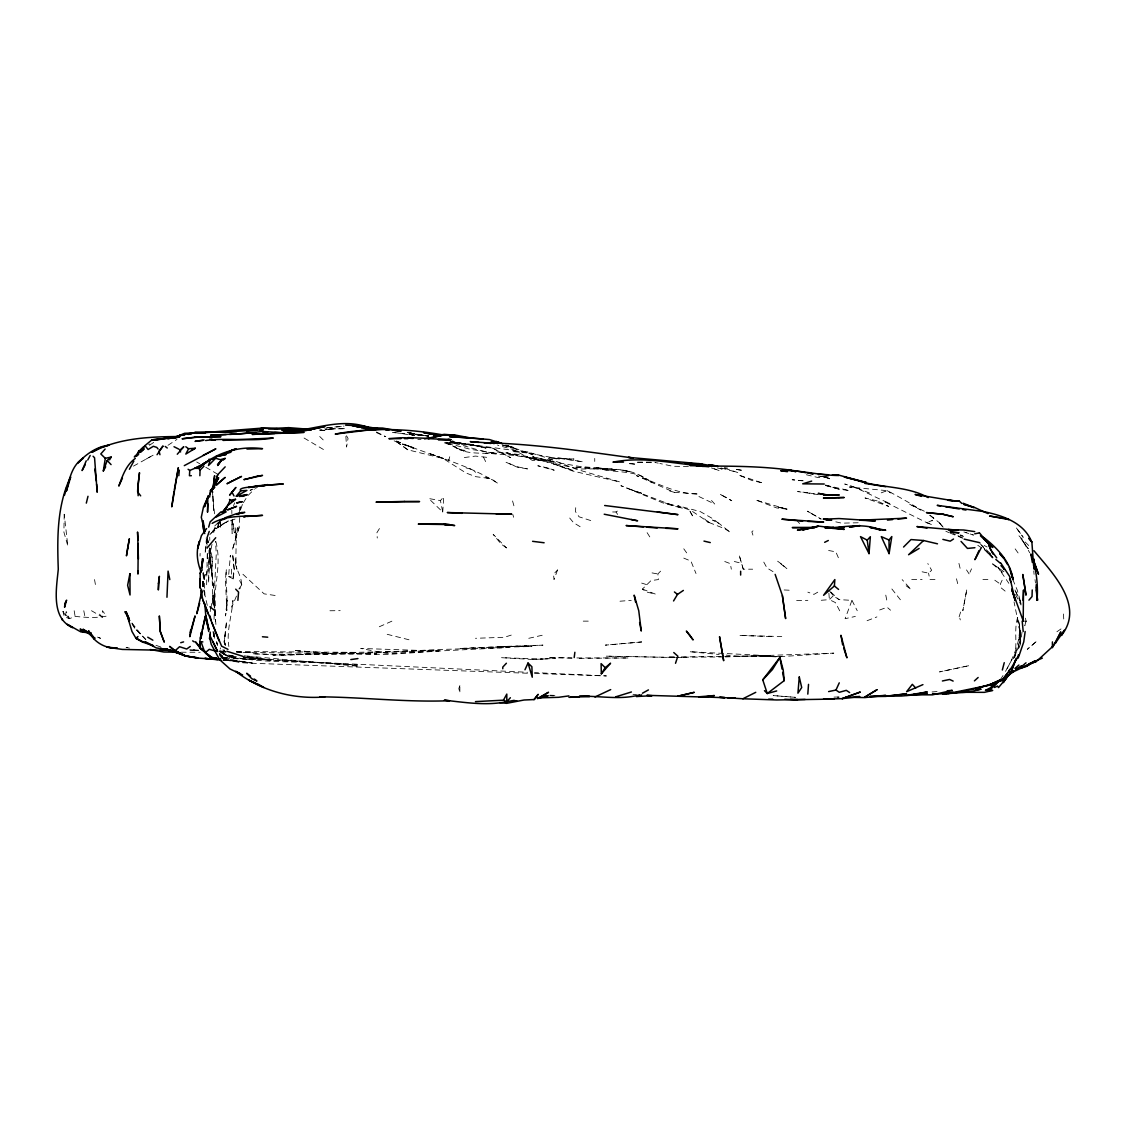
<?xml version="1.0" encoding="UTF-8"?>
<svg xmlns="http://www.w3.org/2000/svg" width="1127" height="1127" viewBox="0 0 1127 1127"><rect width="100%" height="100%" fill="white"/><g stroke="black" fill="none" stroke-linecap="round" stroke-linejoin="round"><path stroke-width="0.75" stroke-dasharray="5 3.75" d="M239.375 512.067L239.389 506.868L239.502 510.334M209.636 548.61C209.608 571.192 217.074 593.281 215.018 615.934L214.172 607.284M207.495 558.809L207.41 550.145M214.06 619.399L214.299 610.735M220.653 519.336L220.399 527.647L220.653 522.463M206.635 584.772L207.326 550.145M200.028 556.09L200.127 553.385M231.613 569.191L231.415 574.446L228.781 576.63L233.219 578.855L232.725 580.109L234.05 569.191L232.613 553.808L234.331 569.191L233.219 578.855L232.613 576.925L228.781 576.63M1018.653 648.842L1019.16 636.783L1020.428 644.32M212.003 544.397L209.664 555.85L209.847 554.794L208.594 582.898L209.016 550.145M442.742 512.067L443.7 496.866L440.446 500.613L442.742 512.067L428.725 498.528L440.446 500.613M239.065 527.647L232.232 550.258L239.065 527.647L239.741 517.265M575.728 507.713L575.446 511.616L579.081 516.814L592.703 521.195M228.739 574.39L230.373 555.372L230.232 556.992M225.231 645.193L224.076 641.897L226.569 621.132L224.569 641.897L225.555 645.193M202.677 586.505L203.339 579.574L202.423 586.505M210.721 606.636L210.185 611.834L213.271 595.155L212.933 605.551L212.045 574.15L209.608 553.512L213.707 589.97M1022.02 632.148L1020.442 643.179M240.29 510.277L240.755 506.784L240.276 509.784M214.454 527.647L213.228 536.142M224.076 641.897L225.358 644.869L224.062 641.897L225.625 631.514M206.607 574.39L209.847 554.794M207.481 538.791L204.973 553.611L206.311 539.763L207.171 548.426M235.656 538.03L237.445 527.647L235.923 538.03L235.233 527.647C237.529 541.467 234.599 555.428 236.853 569.191L235.191 558.809C233.782 569.079 245.658 579.489 239.783 588.956M69.494 618.681L62.985 611.482L64.253 616.751L69.494 618.681L65.436 615.427L66.211 611.482L69.494 618.681L75.115 616.37C85.553 617.511 96.626 618.216 107.107 616.004M219.018 523.196L217.891 527.647L220.061 519.167M1014.23 657.168C1018.174 643.489 1013.004 628.584 1018.498 615.06M959.119 616.849L960.782 611.44M219.131 521.984L217.257 527.647L219.948 519.815M1014.61 657.168L1016.244 652.294L1014.737 656.717M240.798 509.165L242.544 503.966M1012.088 659.281L1005.411 671.537C1014.075 656.393 1021.893 638.953 1018.893 621.132L1020.146 632.148L1014.046 601.917M829.585 591.111L833.36 595.69L838.953 599.634L851.97 600.353L845.095 618.695L855.351 616.427M233.514 505.826L234.641 502.839M1019.033 647.771L1020.203 644.757M220.103 649.124L220.653 647.87M969.995 572.248L971.53 568.839M1005.129 591.097L1000.353 587.237L1000.353 584.11L1002.128 580.222M236.473 596.084L231.796 607.214L232.979 600.353C231.88 615.708 226.259 631.19 228.866 646.518M379.433 528.577L376.925 532.648L377.263 538.03M243.333 502.712L247.264 496.486M1000.663 679.229L1003.016 675.538M238.882 588.956L241.784 584.828M248.151 495.373L254.505 489.09M209.777 534.804L215.82 527.774L210.862 533.099M642.404 589.097L655.52 594.14L646.363 591.971L642.404 589.097L651.026 580.574L658.436 579.574L657.858 573.953L661.76 569.966M218.244 522.463L214.553 526.182L219.328 522.435M833.36 595.69L829.387 599.634L820.104 600.353M922.097 571.798L928.563 573.136L931.649 570.262L927.803 563.542M752.991 530.831L751.836 531.817L753.85 537.889M210.96 533.212L223.315 523.548L228.33 520.913L215.99 528.732L223.315 523.548L236.571 518.462M220.822 657.647L225.358 658.548L219.455 653.167L221.357 657.21L222.681 656.139M167.993 445.292L176.953 439.403M1056.887 631.768L1063.212 627.401M149.412 445.348L153.469 442.545L148.637 444.531M612.637 511.968L616.004 511.968L618.695 510.235M133.465 466.127L153.469 455.012L146.158 459.041M817.751 592.182L813.976 594.366L807.848 592.154M391.872 621.174L378.757 626.992M885.033 502.064L890.471 503.586C875.087 497.782 860.774 488.653 844.715 484.018L859.774 488.822L849.392 487.005L887.301 490.696C898.909 496.796 909.954 502.938 920.858 510.038L909.095 503.952L925.366 511.714M928.789 521.914L932.466 520.209L930.113 523.801L926.76 522.689L885.188 501.994M252.969 489.104L250.067 490.315L257.336 487.498M867.072 620.723L876.905 616.906M881.215 492.851L885.132 491.372L890.837 492.781M879.666 609.989L887.118 607.242L890.527 610.214M511.264 635.093L504.347 637.29L475.467 638.291M542.186 635.262L527.394 638.615M232.937 657.14C227.95 658.548 223.625 653.266 219.483 651.505M328.591 429.528L333.789 428.753L319.659 430.077M464.31 457.548L475.467 456.083L489.527 457.632M326.055 427.88L344.003 426.062M327.605 427.739L343.904 426.386M858.168 522.759L841.714 523.167L833.247 521.266M932.071 691.95L938.805 691.429M619.991 601.212L631.261 600.353M502.078 646.518L459.337 648.504L542.975 645.137L502.078 646.518L532 646.518L487.935 647.504L490.09 647.504M688.4 466.522L672.819 466.268L659.844 463.479M542.975 659.027L555.428 658.422L532.592 659.492L501.726 657.703L542.975 659.027L532.592 659.492M723.661 656.971L681.004 657.182M725.394 656.928L833.797 653.153L776.686 656.886L761.105 656.139L781.87 656.506L738.481 656.294L726.225 655.139M329.267 428.936L345.623 428.654L324.59 428.95M838.995 697.007L833.811 697.106L838.995 697.19M796.634 600.466L807.848 600.353M738.481 656.294L770.347 655.815L689.428 651.688L719.209 654.477M674.355 657.013L667.466 657.111L674.228 657.154M681.257 656.928L722.914 656.393M329.929 610.764L340.185 610.651M724.675 656.379L770.347 655.815L755.907 655.872M771.248 636.586L739.242 635.445L781.758 636.53M637.544 462.112L653.364 462.098L658.224 463.141M417.835 439.558L421.033 439.558M743.256 569.191L739.143 554.935L743.256 569.191L752.667 569.191M911.715 579.574L922.097 579.574M935.001 579.574L929.803 579.574L928.563 573.136M982.913 579.574L988.097 579.574M583.251 621.132L589.717 621.132M1024.147 621.132L1026.105 621.132L1025.415 618.159M335.24 653.674L293.668 650.42L335.24 653.674L376.784 653.899L240.037 652.392M181.165 652.223L200.212 652.279M675.425 657.548L605.847 656.153L678.271 657.464M677.059 657.548L686.892 657.619L679.99 657.492M576.883 657.929L628.669 657.957L576.883 658.365M637.614 462.464L655.224 462.704M220.991 652.082L226.175 652.167M219.258 651.11L226.175 651.265M236.571 651.505L356.019 652.35L439.107 650.392L356.019 653.519L439.107 649.518L509.207 647.49L387.181 653.59L360.753 648.448L439.107 651.068L387.181 654.463L345.623 653.688M527.464 673.228L252.152 663.254L241.756 662.746L223.259 659.577M534.494 673.467L606.425 675.946L534.494 672.594M226.175 651.73L219.258 651.476L226.175 655.632L236.332 656.787M236.571 652.096L252.152 652.66L236.571 651.941M549.906 695.19L558.555 695.514M270.649 660.126L243.291 656.886L270.649 660.126L228.372 658.393L221.822 657.295L357.442 664.944L243.108 657.548L270.649 660.126L527.464 672.27M571.967 658.224L548.131 657.52L571.967 657.872M219.258 651.167L226.175 651.476M246.954 659.38L231.077 657.576L225.879 655.505C269.001 665.634 315.278 659.056 359.048 666.325L243.981 655.773L260.633 657.802M784.153 589.97L789.266 590.21M189.829 649.701L198.479 650.152L189.829 649.687M222.723 660.267L241.756 661.563L223.259 659.323M632.994 694.317L636.459 694.57M620.935 470.058C630.697 470.692 640.221 474.636 648.279 480.074C632.698 468.663 612.2 474.157 594.915 467.043L615.173 470.649L574.136 467.057L618.005 469.734L579.334 466.409L532.817 458.309M795.507 697.345L773.192 695.584L795.268 697.303M819.963 476.214L828.613 476.96L818.23 477.594L805.763 474.608M407.946 432.599L428.725 436.304L407.946 432.641L428.725 435.994L392.365 432.486M549.906 695.57L553.371 695.894M803.241 480.792L792.154 479.736L802.297 480.806M445.559 442.291L459.731 449.8L465.071 450.377M428.725 435.994L413.144 434.149L423.527 435.881M236.332 656.632L226.175 655.365L219.765 651.237M818.23 476.059L826.88 477.144M629.725 463.422L636.459 464.31L627.922 463.549M451.744 441.714C478.721 446.193 505.727 448.771 532.592 453.463L511.813 451.476L527.394 451.814L547.905 458.14L576.235 469.198L619.892 481.962L572.713 471.044L553.526 463.93L573.573 470.677C548.764 461.323 522.815 454.998 496.232 454.082C484.018 452.364 471.48 454.59 459.731 449.8M394.098 432.43L412.707 435.29M454.688 443.517L446.038 442.305C463.239 443.784 478.947 452.054 496.232 453.209L470.762 449.391L444.39 442.474M674.34 492.358L698.782 494.02C676.242 494.359 657.041 482.539 636.459 475.65L674.34 492.358L669.142 490.808M275.129 595.479L264.098 593.844L242.333 573.728M724.393 467.606L727.774 468.128M451.223 442.376L470.269 444.263L485.976 448.208L470.269 444.263L451.223 442.474M505.953 445.151L532.592 454.477L527.394 452.815L559.527 459.041L548.173 457.759L558.555 457.759L582.955 461.845L558.555 458.238L574.023 459.055L558.555 458.576L544.383 460.267L532.155 460.365L528.169 457.548L538.762 460.351L528.169 457.548L512.686 449.349L497.697 445.264M221.878 658.196L252.152 663.254L223.005 659.999M652.04 572.91L657.858 573.953M828.613 550.497L835.84 551.85L838.812 558.753M756.837 500.332L787.069 509.263L776.686 506.798L787.069 509.136L776.686 507.953L755.639 499.923M160.696 646.968L154.906 644.954M450.053 441.474L475.467 445.503L465.071 444.954L450.053 441.474L492.992 448.307L510.7 457.731L492.992 448.307L461.774 443.77L451.955 440.77M502.304 445.151L513.56 447.391L502.304 445.038M407.819 449.814L394.943 440.572L407.819 449.814L443.165 458.506L465.986 472.96L475.467 476.636L490.639 478.623L485.85 477.58L493.006 480.003L498.064 483.483C467.029 463.507 429.979 455.688 396.507 440.981M420.568 435.276L407.213 432.317M223.287 659.844L252.152 662.859L227.006 659.225L221.808 656.83L220.089 654.223M387.195 634.304L408.974 639.77M414.285 435.149L407.946 433.684L414.609 435.487M223.287 659.985L226.175 660.661L223.16 659.408M553.484 462.197L517.011 454.308L496.232 451.8L517.011 455.407L506.629 452.815L579.334 469.043L610.496 468.677L626.26 470.466L630.331 472.128L621.738 469.832L630.331 472.128M734.325 561.514L741.383 563.246M466.113 467.93L472.34 469.48L475.664 472.298M869.551 493.02L860.295 489.414M824.161 476.2L827.133 476.975M825.654 485.047L839.953 489.456L825.654 485.371M720.956 467.93L737.805 472.537L722.872 467.691M504.037 445.39L532.592 454.477M709.052 522.519L724.746 528.704L730.479 532.437L718.646 523.125L712.574 520.026L718.688 523.449L713.49 519.11L700.121 511.517L677.75 505.727L691.062 510.517L709.052 522.519L704.938 519.04M960.105 534.874L962.81 535.663M963.895 531.944L973.531 535.071L965.501 532.465M641.657 583.096L646.898 584.702M926.76 522.689L932.945 525.14M221.357 657.21L225.358 658.548M711.475 467.944L719.42 470.663L711.7 467.874M825.443 485.188L849.631 490.639L838.995 489.146L825.443 485.498M506.629 445.672L513.729 448.137L505.784 445.01M950.061 533.057L963.641 538.636M394.14 440.868L413.581 448.307L396.507 441.22M724.746 561.514L730.338 563.641L731.324 569.191M505.784 445.109L513.729 448.137M444.306 442.77L455.632 447.095L445.559 442.235M960.387 535.494L963.641 536.748M97.5 637.107L100.557 638.319L97.81 637.234M683.765 558.104L690.921 561.105L696.007 573.53M376.503 432.641L385.462 436.684M957.95 535.649L962.219 537.607M945.821 531.211L948.765 532.564M698.923 496.528L714.715 504.051L711.503 500.487M376.474 431.993L385.772 436.67M984.125 545.482L987.111 546.989M196.718 461.985L199.747 463.746M205.79 467.268L217.877 474.312M91.484 610.707L102.402 617.145L102.402 610.707L106.431 616.004M304.079 438.023L324.548 450.152M580.137 526.718L573.502 522.646L569.6 517.913M887.301 490.696L890.837 492.893M1003.946 571.741L991.154 562.767L1002.255 572.291L997.733 566.966L1008.848 583.335M951.568 532.212L955.457 534.776M977.799 545.299L981.73 547.905M994.817 580.222L1000.353 584.11M930.029 515.222L943.609 526.168M648.307 480.088L651.885 482.736M906.164 585.772L911.109 589.534L902.149 579.63M929.916 515.335L933.494 518.166L930.085 515.307M222.907 649.715L225.161 651.561L221.85 646.151M989.929 553.23L979.462 543.073L992.549 557.992L989.929 553.23L993.014 557.809L984.35 549.638L993.014 557.809M830.923 592.126L838.953 599.634M145.721 639.657L135.226 628.683L145.82 639.418M319.716 436.487L323.21 439.91M1028.712 545.524L1018.766 535.635L1028.261 548.736L1022.316 540.101L1029.796 552.864M984.336 548.934L992.549 557.992M99.5 614.145L102.402 617.145M704.671 518.885L708.601 523.027M796.662 520.378L799.592 523.491M140.537 633.768L130.14 620.653M532.832 456.041L535.945 459.901M891.866 588.97L900.515 599.916M1015.173 548.891L1019.329 554.681M683.765 548.807L687.611 554.174M616.004 511.968L617.624 514.405M966.529 569.924L969.093 573.868M647.109 532.662L651.152 539.03M62.985 611.482L65.436 615.427M131.972 623.64L135.649 629.584L129.859 620.089M219.962 654.308L221.568 656.985L225.485 659.647L219.286 653.026L220.188 656.407M346.496 435.74L348.046 438.403L346.567 447.053L345.834 435.98M763.782 562.105L766.994 567.98L773.122 571.699L773.488 574.855M1015.483 594.563L1021.034 605.002M239.6 580.546L241.784 584.659M839.7 610.806L835.445 602.607L829.387 599.634L828.88 593.196M851.97 600.353L857.238 610.735M1014.976 589.97L1021.499 603.833M483.441 457.083L486.484 463.394M1015.681 591.478L1021.259 604.171L1017.202 589.97L1013.159 580.391M209.735 548.131L212.214 558.809L211.735 574.601L212.496 558.809L209.904 547.891M206.1 538.03L207.664 542.439M219.455 653.167L220.371 656.153M959.824 618.23L960.303 619.92M512.56 500.966L514.447 507.713M512.841 514.504L513.602 517.265M207.269 538.03L208.368 542.312M956.485 578.785L958.26 585.885M217.356 645.081L216.581 641.897L217.117 644.827M958.936 563.401L960.317 569.191M207.298 605.41L204.945 595.155L204.198 579.574L202.156 568.163M207.607 539.579L208.284 542.679M1020.189 630.909L1016.977 615.934L1019.977 632.472L1019.921 641.657L1020.189 631.514L1019.949 640.995L1013.596 658.436L1020.245 642.432L1020.189 630.909L1020.837 636.107M216.764 641.897L217.455 645.306M885.78 595.126L886.808 600.353M83.792 610.735L84.962 616.751M94.541 579.574L95.682 586.139M232.176 519.899L234.374 532.846L232.725 519.772M74.171 610.735L75.115 616.37M215.835 541.495C221.794 563.401 214.045 585.322 214.524 607.284L214.158 595.155L216.285 553.611L215.511 541.495M210.566 564.19L212.045 574.15M213.003 631.514L214.299 640.164M202.818 573.051L203.705 579.574L203.24 569.191M1035.023 579.574L1035.459 583.039M202.846 581.307L204.114 591.703M214.651 610.735L216.088 626.316M214.524 513.799L212.383 491.287M204.536 595.155L202.959 579.574L203.621 588.238M214.003 605.551L212.989 595.155L214.285 607.284L214.158 595.155L214.75 607.284M1033.755 570.924L1034.079 574.39M209.932 548.426L211.214 568.276M214.017 633.247L214.51 640.164M210.693 562.725L211.073 568.501M212.721 496.486L213.736 512.067L212.834 491.287M206.776 539.763L207.312 548.426M214.919 610.735L215.539 621.132M1063.465 613.99L1063.846 621.132M231.866 520.026L232.134 533.494L231.951 520.237M209.721 537.156L209.777 540.382M231.81 510.277L231.866 513.602M594.732 458.407L594.732 461.436M64.211 514.278L63.901 532.141L67.845 546.046L64.211 514.278M227.119 600.353L226.795 610.735L225.442 579.574L226.358 569.191C225.132 584.786 229.119 600.395 225.47 615.934L227.161 600.353M449.743 456.787L448.645 460.478L449.743 456.787M966.727 589.97L962.81 610.735L966.727 589.97M205.128 574.39L202.902 585.293L205.128 574.39M1026.035 621.132L1024.795 625.753L1026.105 621.132M459.858 685.596L458.83 688.442L459.858 692.936L459.858 685.596M557.555 569.98L554.019 579.574L553.512 574.249L557.555 569.98M1036.037 641.784L1027.289 649.335L1036.037 641.784M690.062 511.489L693.316 517.237L690.062 511.489M968.628 665.747L939.495 671.903L968.628 665.747M641.657 641.953L605.298 645.137L641.657 641.953M356.019 652.35L283.314 655.266L252.152 653.73L283.314 654.604L356.019 653.688L272.917 655.111L356.019 652.35M198.479 650.631L189.829 650.434L198.479 650.744M496.232 453.646L485.85 453.096L496.232 453.646M324.858 430.415L318.504 430.049L324.858 430.415M807.848 492.696L797.606 491.555L818.23 494.626L807.848 492.696M233.021 655.675L226.175 654.857L219.948 650.617L226.175 654.843L233.021 655.66M741.312 470.198L734.536 469.156L741.312 470.198M527.394 468.888L517.011 467.057L505.91 462.211L517.011 466.747L527.394 468.888M548.173 468.029L537.79 465.775L554.216 470.227L548.173 468.029M553.991 461.647L532.803 456.801L553.991 461.647M761.5 482.666L752.132 480.553L738.27 474.89L761.5 482.666M722.055 469.015L717.068 467.86L722.055 469.015M129.464 648.124L126.097 647.335L129.408 648.166M877.158 500.895L865.001 497.951L888.682 506.403L877.158 500.895M672.819 504.995L664.676 502.811L672.819 505.488L620.878 485.695L663.423 503.121L683.201 508.502L672.819 504.995M641.657 493.274L631.698 489.907L641.657 493.274M464.056 451.068L455.632 447.588L464.056 451.068M413.144 447.532L402.762 444.123L413.144 447.532M443.404 458.435L428.725 453.322L443.404 458.435M829.528 478.75L823.076 476.425L829.528 478.75M724.746 496.753L719.547 493.964L731.775 500.74L724.746 496.753M810.412 512.884L807.312 511.165L821.174 519.124L810.412 512.884M506.432 547.877L501.135 544.045L493.161 534.339L506.432 547.877M781.659 564.162L777.588 561.176L787.069 568.839L781.659 564.162M943.144 527.197L938.411 521.787L943.144 527.197M1020.484 533.409L1015.821 527.182L1023.217 537.34L1020.484 533.409M214.003 636.713L213.891 631.514L214.045 636.713"/><path stroke-width="1.5" d="M205.396 652.463L199.972 647.532L199.986 641.953M1033.6 565.726L1031.867 541.848L1028.782 538.241L1031.754 542.059C1024.063 522.195 1001.692 515.166 982.589 511.404L937.199 505.361L940.594 505.924M202.057 590.633L199.972 587.618L200.197 573.573L203.114 558.809L201.634 568.177M205.41 653.209L211.073 657.407L216.271 658.168L211.073 657.407L199.704 647.94L199.803 641.897M207.861 496.486L207.537 512.193L207.917 503.868M200.085 578.855L199.972 587.618M1032.233 589.97L1032.036 596.549L1028.937 600.142M138.058 570.741L137.945 574.066L138.255 543.496M138.438 559.077L137.55 532L138.043 540.213M199.859 475.707L200.057 470.17L198.817 468.339L194.746 468.339L189.759 470.452L188.11 469.283M1023.119 600.353L1023.513 589.97L1023.189 621.132M166.965 597.268L168.078 571.107L169.797 579.574M1018.399 654.731L1018.259 657.999L1018.864 654.956M137.649 489.879L139.494 472.706L137.86 486.399L138.156 495.739M189.759 470.452L189.435 475.707L191.351 475.707M834.389 585.984L834.853 579.574L823.583 595.295L834.389 585.984L838.573 589.421M807.805 694.119L808.524 684.371M869.03 553.611L870.354 536.72L867.241 540.157L869.03 553.611L860.493 536.621L867.241 540.157M178.827 475.707L179.292 470.156M237.882 600.353L238.572 592.098L235.698 589.167M1033.952 550.723C1052.533 573.051 1085.047 605.946 1061.38 635.473L1064.395 630.218L1055.576 642.925L1060.831 631.895L1052.393 647.701L1052.421 641.897M201.522 568.177L202.353 558.809M199.718 641.7L205.424 615.934L202.466 629.951M210.27 632.148L209.537 638.713L210.298 634.402M213.228 487.836L214.609 475.707L213.088 487.836M190.66 629.838L189.829 636.685L195.07 615.934L190.336 632.543M574.192 657.548L574.869 652.294M1025.161 631.514L1023.753 641.897L1019.498 654.393L1010.905 668.536L1002.016 680.299C979.828 688.048 956.274 695.134 932.48 693.654M201.719 591.59L196.788 613.722L199.606 603.396M174.051 491.287L171.755 506.868L178.348 467.649L174.361 489.597M200.493 638.685L201.494 632.134L200.338 637.868M105.684 466.789L103.318 470.973L105.304 458.351L100.796 453.942L105.121 449.053M889.09 553.611L891.809 536.551L889.034 540.002L889.09 553.611L881.3 536.635L889.034 540.002M209.622 497.106L210.566 491.245L213.524 486.977L209.664 494.035M200.986 598.198L202.071 591.619M200.944 638.445L202.142 631.514L200.972 638.206M1016.16 658.224L1011.905 670.297L1008.538 675.496L998.508 687.583L997.536 686.047L994.521 687.47M1015.779 659.704L1011.609 669.931M86.314 503.121L87.991 496.289M138.593 451.504L143.791 446.531M1002.34 670.016L1004.256 662.676M208.664 527.14L210.157 521.843L220.807 511.996L226.175 511.855L215.722 517.265M64.493 495.232L66.873 487.005L65.394 491.935M215.637 458.238L210.171 459.746L208.495 465.521L215.637 458.238L220.286 459.675L225.344 458.323L222.723 460.351M62.224 620.019L62.464 619.216M214.172 486.315L217.722 474.706L225.175 466.86M70.663 477.228L66.493 490.907C69.395 478.989 71.959 464.916 83.426 458.083L77.622 463.127C86.103 454.223 96.415 446.672 108.953 445.165M200.197 573.573L200.986 571.023M213.045 489.019L217.722 474.706M675.524 663.282L677.848 656.182L673.763 652.547M208.298 495.528L204.48 506.868L208.157 496.598L203.494 506.868L201.282 517.265L204.875 531.282M207.044 537.762L209.242 531.38M103.318 470.973L107.206 460.492L111.179 457.055L105.304 458.351M1008.454 672.523L1009.722 669.396M225.33 509.784L226.527 506.868M86.244 460.788L82.088 470.565L85.328 464.535M225.217 510.644L230.133 500.261L235.529 499.303L227.372 505.84L222.343 512.489M978.954 550.694L974.911 559.696L981.279 547.708M524.971 669.776L528.014 663.042L531.888 666.747L532.254 677.214L528.014 663.042M122.434 478.13L118.814 486.075C122.449 475.96 126.182 464.902 135.325 458.393M828.613 691.584L835.98 690.034L839.263 682.835M1055.576 642.925L1056.055 641.897L1052.083 647.264M70.494 477.087C56.885 505.868 57.167 538.171 58.28 569.191C56.477 588.407 50.687 618.103 72.579 627.654L67.381 624.358L80.764 631.838L91.146 633.177L80.764 631.035L91.146 633.444L80.087 629.12L91.146 634.149L83.074 629.218L94.4 638.093L89.202 632.529L94.33 638.319L88.554 630.768C93.302 641.925 105.36 648.87 117.363 648.152L106.699 647.109L122.308 649.434L170.783 650.434M215.257 484.892L218.652 477.735L210.467 491.034M188.589 448.743L185.814 454.068L195.309 448.236L188.589 448.743L185.8 446.771M199.62 648.095L206.142 651.984L209.284 649.321L216.299 651.293M87.751 460.013L90.174 455.477M129.408 469.255L133.845 461.098M219.934 659.788L220.314 659.084M475.467 701.614L503.459 700.177L506.798 694.091L506.798 701.684C486.286 705.882 464.986 702.445 444.362 700.177L449.504 700.726C406.114 702.445 362.964 697.176 319.659 696.824L324.858 696.937C293.006 699.529 260.886 690.837 235.684 671.312L239.995 673.425M109.601 459.83L111.179 457.055M673.552 600.959L677.51 594.394L683.371 590.421M143.735 448.588L139.945 451.871L141.044 451.758L144.946 445.63L152.018 439.812L179.447 437.107L152.018 439.812L153.85 439.826M601.325 673.805L605.227 667.705L610.566 663.197L601.325 673.805L601.1 663.62L605.227 667.705M221.301 460.309L217.779 465.507L221.329 460.337L217.483 464.409M138.945 452.49L136.423 456.196L138.72 451.011L139.79 451.251M1003.34 682.469L1008.468 674.96L1003.269 682.582M157.047 454.716L163.049 445.982L159.048 451.096L159.949 454.716M206.621 528.549L201.423 535.607L197.69 548.426L199.394 541.369C195.76 551.286 197.155 562.218 201.071 571.854M776.686 690.936L767.276 693.514L762.754 679.849L779.884 657.506L783.223 670.044L784.167 680.666L767.276 693.514L764.458 690.682M1007.284 673.678L1002.016 680.299L989.605 685.033L976.588 688.118M533.93 699.599L538.157 694.331L534.367 699.557L524.041 700.008L506.629 703.333L499.698 702.6M232.007 492.189L229.612 495.147L235.909 487.428L232.007 492.189L234.007 495.979M138.706 454.167L134.296 456.928L138.734 452.561M222.371 512.546L226.527 507.488L222.428 512.334M207.185 547.919L215.708 537.734M240.784 490.794L236.121 496.303L246.926 490.414L240.784 490.794C236.459 486.554 260.802 486.934 262.535 485.498L248.687 487.526M1008.411 675.115L1003.227 681.187L1008.426 675.383L1006.312 677.44M177.277 454.223L183.786 446.729L179.771 450.279L180.602 451.955M503.459 700.177L506.798 701.684L510.376 697.712M762.754 679.849L772.404 669.579L779.884 657.506L782.025 669.086M506.403 663.24L502.783 667.085L502.783 668.748M210.679 491.442L214.806 487.075L210.2 490.794M211.073 657.407L207.678 654.435M200.057 470.17L203.973 466.155M94.104 639.065L95.105 638.065M903.572 547.032L911.01 539.565L923.548 540.523L937.495 543.82M998.283 681.567L990.647 689.287L985.435 690.344L993.521 686.216L998.367 681.581M1051.97 647.166L1037.361 660.633L1025.119 666.494L1034.797 661L1026.951 666.198L1021.428 668.072M923.548 540.523L908.587 554.738L919.125 548.426M246.954 449.039L262.535 448.673C241.995 445.869 219.85 451.251 203.818 464.085L207.368 461.464M141.044 451.758L143.608 449.377M129.225 618.709L126.069 611.778L131.986 631.514L135.958 638.305L137.973 636.558M974.418 680.877L978.137 677.496M979.814 542.693L964.148 539.129M190.266 646.475L186.716 649.011L179.559 646.729L175.122 650.758M1009.707 673.03L1012.342 670.748M1014.962 668.466L1018.907 665.043M1020.47 667.564L1025.993 662.817M1005.735 678.313L1012.497 670.917L1007.749 676.355L1013.314 671.157L1006.707 676.27L1014.131 671.086M136.874 637.586L136.015 638.248L143.087 642.235L153.54 645.799L145.158 641.77M139.945 451.871L144.002 449.067M997.987 681.159L990.999 685.878L998.198 681.257M135.55 456.449L138.072 454.773M953.512 539.016L950.23 541.171L942.876 539.396M1009.862 673.228L1012.793 671.34M1015.723 669.438L1021.597 665.663M539.551 697.782L548.539 692.274L537.354 698.599L548.173 695.655L542.975 696.444M208.495 460.478L197.69 467.93L206.297 462.324L194.746 468.339L203.888 464.296M219.469 521.209L226.175 517.335L236.571 513.673L244.77 512.362L236.571 514.081L242.347 512.419L237.487 514.222M231.387 501.684L235.529 499.303M639.446 694.866C620.484 700.318 599.071 695.584 579.334 696.317L589.717 696.472L570.671 697.049M642.446 693.218L648.434 689.907M192.041 450.039L195.309 448.236M184.293 465.634L215.849 448.842L203.156 455.322M212.144 523.351C227.4 514.532 245.672 516.772 262.535 515.363L246.954 516.448M1042.348 658.112L1029.219 663.718M727.887 697.824L742.876 698.768L755.752 692.33M824.654 542.312L828.317 540.495M1022.837 667.381L1027.091 665.282L1009.834 673.523M996.691 681.553L989.365 685.117L948.061 693.584M915.73 688.048L912.335 684.328L906.601 691.696L922.928 684.624M594.915 697.021L610.693 689.597M176.192 436.882L184.631 433.289L220.991 431.937L195.027 432.359M228.063 509.813L236.571 506.361L227.175 509.855M205.635 440.53C227.429 437.53 250.969 441.869 273.255 438.009L223.019 440.403M242.108 496.401L246.954 494.57L239.53 496.542M222.892 519.632L226.133 518.434M177.446 436.755L184.631 434.163L167.937 438.981M641.657 694.866L636.459 696.528L652.04 695.711L646.842 695.331L703.981 697.035L714.363 695.556L698.782 696.81L735.128 698.05L728.211 697.712M1028.937 664.014L1036.347 661.634M226.175 453.674L230.95 452.209M615.68 696.852L631.416 691.978M811.679 481.088L802.706 483.821L824.246 484.018M180.729 642.714L183.588 641.897M261.788 486.258L267.733 484.61L260.309 486.146M108.657 445.348L100.5 447.588L91.836 452.336C118.138 437.91 150.06 436.67 179.447 436.543M427.992 438.826L444.306 434.783L454.688 434.966L469.874 437.825L489.527 439.572L502.6 443.756M424.569 438.938L444.306 434.783L454.688 435.177L444.306 434.346L433.923 435.994L444.306 435.149C408.636 428.669 371.346 427.133 335.24 434.078L375.784 429.162L381.983 429.26L366.402 430.007L375.784 429.162L367.233 428.894L375.545 429.965M241.023 496.345L246.954 495.021L236.571 495.908M243.981 516.842L246.954 516.18L243.488 516.744M215.792 456.717L226.175 454.491L215.792 456.618M942.397 680.976L949.61 679.468L953.146 681.088M174.417 437.882L179.447 436.896L157.357 439.206M974.728 533.804L978.659 533.043M248.433 487.498L257.336 485.822L283.314 483.976L267.733 485.061M506.798 701.684L513.954 700.388L517.251 701.276M260.802 486.188L266 485.343M807.848 528.507L797.451 530.183L818.23 526.323L802.649 529.944L818.23 526.055L844.193 529.408L832.078 528.324M204.086 439.924L195.027 441.361L203.001 440.474M942.876 693.993L953.259 692.372L942.876 693.95L968.84 692.063L981.11 689.175L975.883 689.893M350.821 659.577L357.935 658.577M961.937 691.823L965.416 691.33M568.952 695.894L558.555 697.303L537.79 697.895M274.579 428.809L288.498 427.626L308.981 429.246M184.589 434.839L179.376 435.501L195.027 432.472L205.41 432.768L196.746 433.303M188.054 434.402L191.534 433.965M844.193 527.718L825.147 528.042C843.616 527.605 862.817 522.238 880.553 530.028L870.157 527.45L885.737 530.225L878.821 529.422M448.123 439.276L450.617 439.741L428.612 438.628M311.249 429.133L261.084 428.19L205.41 432.5M887.47 520.096L892.669 519.561M897.867 519.04L906.517 518.152L859.774 520.209L875.341 520.899L838.995 518.547L823.428 519.209L831.557 520.195M255.604 432.641L229.64 434.444M974.911 547.708L967.459 548.426L961.035 541.397M246.743 431.077L256.702 430.26M260.027 429.993L263.352 429.725L220.991 432.233L236.571 431.669M947.229 690.766L952.287 690.372L932.48 694.838L909.982 694.824M304.332 430.148L283.314 431.514C312.109 431.472 340.41 416.567 368.994 427.753L363.993 427.203M307.77 429.936L311.151 429.711M697.049 466.014C733.494 466.155 770.333 465.789 806.214 472.762M870.157 696.331L885.737 695.415L864.972 697.571L845.926 697.289M305.797 429.922L310.939 429.626M832.078 495.302L838.995 494.908L823.428 494.753L838.995 495.049L828.613 495.105L818.23 493.372L827.133 495.19M742.876 698.768L776.686 699.966L805.157 699.43M838.995 527.295L844.193 527.027M311.249 429.472L306.234 429.711L310.911 429.528M274.65 433.529L252.152 434.402L304.079 432.359L279.848 433.332M913.448 694.401L927.296 693.88L906.517 695.345L927.296 691.95L911.715 695.134L901.318 696.035L885.737 696.204L906.517 693.823L885.737 696.401L870.157 696.585M226.175 434.571L210.594 435.135L241.756 433.726L262.535 431.472L283.314 432.698L307.375 430.232L324.858 426.527L307.079 430.345L283.314 432.881L274.65 432.5M568.952 697.345L579.334 696.993M268.55 428.838L277.2 428.556M854.576 696.669L859.774 696.556L842.207 698.641L823.485 699.149M828.613 699.177L834.022 699.064L797.451 699.684M690.118 465.676L714.236 466.057L698.782 463.634L628.373 457.351L633.219 458.083M825.147 527.549L833.811 527.464L825.147 527.492M401.029 438.642L388.9 438.671L402.762 437.727L413.144 438.459M404.48 438.628L407.946 438.628M623.499 462.126L612.961 462.14C645.32 455.773 676.947 464.662 709.165 466.522L702.248 466.381M304.079 430.021L281.736 430.007L304.346 430.035M438.206 439.586L450.927 439.586M768.67 699.177L772.784 699.177M961.909 692.302L984.42 692.344L992.69 690.414L988.52 690.33M438.361 439.6L450.617 439.741M177.714 652.195L163.866 652.026L150.44 649.518M309.277 429.894L288.315 429.429M496.232 513.954L511.813 514.194L447.264 512.546L462.056 513.32M261.084 428.19L306.234 429.387M686.667 463.084L703.769 464.747L684.934 463.211M790.421 699.303L797.451 699.473M356.019 426.189L365.387 427.499M407.904 437.6L429.162 438.389M665.888 528.324L678.003 528.802L626.077 525.562L643.39 526.901M345.623 425.161L361.203 425.795L378.841 428.795M262.535 431.965L267.733 432.204M807.89 521.407L823.64 522.083L781.87 519.195L802.649 521.181M724.746 697.557L719.547 697.317L724.548 697.627M784.801 699.261L797.451 699.952M787.435 471.692L780.673 470.72C800.255 469.593 819.371 475.749 838.995 475.383L832.078 475.256L838.995 475.185L866.409 482.539L844.193 476.96L857.055 480.37M217.525 659.422L196.605 657.985L184.631 655.801L197.774 657.858L184.631 655.886L174.6 650.857L169.599 646.377L174.854 650.392M469.874 437.825L449.504 436.614L482.976 439.023M220.991 660.154L204.804 658.393L217.75 659.38M818.23 474.087L828.613 474.777M209.002 459.182L210.171 459.746M646.842 527.182L657.238 527.985M959.387 501.191L947.835 500.247L959.387 501.191L961.909 503.487M956.724 530.296L948.061 529.605L963.641 530L974.728 531.606M262.45 636.755L267.733 637.206M478.933 442.404L470.269 441.643L494.26 443.348M484.117 442.855L491.048 443.46M394.704 430.514L401.142 431.106M170.783 650.082L156.343 647.94L145.017 641.939M958.457 530.296L916.899 526.577L927.014 528.112M202.86 641.897L201 641.7L204.466 651.434M352.3 425.893L358.978 426.64M165.444 649.391L160.203 648.8L171.417 650.42M604.664 505.502L678.003 514.645L657.365 511.897M532.592 541.326L544.116 542.763M831.557 520.082L823.428 518.998L828.331 520.125M857.154 480.356C880.328 488.315 906.46 485.483 928.169 497.585M864.944 483.413L885.737 486.709M952.357 500.627L915.068 494.457L921.492 496.373M945.68 506.741L959.232 508.953M962.627 509.503L966.008 510.052M209.735 439.22L215.13 440.122L211.228 439.305M165.683 649.265L160.527 648.391L174.248 651.885L165.599 649.082L184.631 655.449L174.248 651.378L184.631 655.52L176.249 651.138M219.765 659.253L210.453 657.562L207.424 654.505L210.453 657.562M717.631 466.155L709.165 464.704L716.096 465.972M632.994 457.985C585.885 451.547 538.636 444.489 491.048 442.897L494.26 443.531M215.271 658.393L219.948 659.239L212.721 657.633M399.761 431.134L382.687 428.063L361.203 427.598L374.488 428.922M604.213 514.222L637.6 520.787L631.261 519.505M432.43 434.374L423.527 432.571L439.854 435.67L433.923 434.36L436.853 435.473M374.333 428.88L368.529 427.654L373.572 428.753M703.981 541.101L710.278 542.58M497.331 443.305L491.133 441.728L497.585 443.559M795.789 471.748L788.097 469.663L795.507 471.509M703.981 465.071L698.782 463.577L701.952 464.662M226.95 651.265L243.08 656.379M433.923 434.67L436.853 435.628M174.009 446.715L178.968 449.208M501.092 443.305L496.232 441.46L501.008 443.277M963.162 503.22L974.024 507.615L963.641 504.29L974.024 507.22L988.041 513.63M248.87 680.201L255.744 683.145M242.629 674.932L229.993 668.973L219.596 659.633M249.391 680.412L263.563 687.385M227.978 649.349L221.61 646.165L211.791 622.358M257.336 683.737L263.817 687.47M147.736 637.206L152.878 640.192M980.405 535.79L992.817 547.511L983.772 538.833M192.661 640.869L194.253 641.897M849.617 692.556L846.307 690.344L839.263 692.302L835.98 690.034M984.42 538.03C997.62 548.356 1010.539 562.063 1013.032 579.574L1011.356 574.009M250.518 676.172L246.672 673.27L251.744 678.665L256.928 681.018L254.364 679.074M165.204 446.447L167.261 447.997M674.439 591.971L677.51 594.394M209.946 606.777L214.553 610.44M207.819 654.336L211.453 657.238M995.859 559.443L1000.466 563.331M199.972 647.532L204.297 651.42M198.972 645.602L195.478 641.897L199.747 647.574M107.206 460.492L111.066 464.606M93.09 456.238L94.555 457.787L97.176 492.217L96.626 484.258M999.973 553.625L1003.819 557.78M1000.931 565.599L1004.495 569.487L1003.537 568.346M999.762 553.794L1004.199 558.992M158.104 449.011L156.78 447.405L153.342 446.278L148.13 449.518L144.946 445.63M983.068 537.114L989.069 544.411L979.363 532.747M137.635 490.273L137.635 491.978L140.678 495.852M996.705 557.837L990.957 550.075L988.759 544.876L990.732 549.863M229.514 499.402L230.133 500.261M1000.79 563.035L1009.679 576.531L1015.075 600.353L1011.708 589.111L1023.316 621.132M124.801 611.778L129.084 618.709M210.538 636.868L217.638 651.561L212.961 641.897M219.441 659.351L211.228 644.348L210.059 639.15M1005.045 560.401L1007.608 564.613M991.563 551.357L993.211 554.343M1009.524 578.799L1010.792 581.743M219.117 640.967L203.043 600.353L200.705 590.633M208.453 614.412L203.043 600.353M1033.107 559.654L1038.516 574.235L1033.008 558.809L1033.572 562.274M126.069 611.778L129.253 621.146L127.506 615.934M775.151 574.39L782.392 595.605L785.604 618.469L782.392 595.605M1012.018 589.97L1015.469 600.353M843.714 648.124L846.926 657.844L840.953 635.276L842.644 644.883M1009.313 567.416L1010.919 572.615M204.762 533.578L202.973 527.647L202.592 520.716M209.777 615.638L211.298 620.681M1036.361 586.998L1037.544 600.353L1036.347 589.97M635.529 602.001L634.177 595.155L638.755 610.735L641.277 631.05L639.587 622.513M782.631 672.396L784.167 680.666M203.043 520.716L204.959 531.113M208.706 631.514L205.917 615.934L209.03 629.796L206.283 621.132L204.776 603.818M1036.164 584.772L1037.037 600.353C1038.305 584.645 1036.319 568.797 1030.895 553.977L1032.346 562.486M1034.135 565.726L1034.699 569.191L1033.67 558.809L1034.121 569.191M94.795 469.114L96.401 481.074M1022.189 621.132L1023.203 631.514M740.65 571.234L740.65 575.052M158.414 583.547L158.344 589.97L159.386 576.291L158.414 583.547M799.282 676.989L797.93 693.175L801.706 687.555L799.282 676.989M64.929 603.466L64.577 607.284L66.62 600.142L64.929 603.466M127.619 548.426L126.449 555.85L129.366 538.762L127.619 548.426M129.915 573.643L127.633 585.322L130.042 594.986L129.915 573.643M204.297 463.141L198.817 468.339L204.297 463.141M220.991 480.905L216.44 485.061L225.146 477.397L220.991 480.905M877.003 689.71L864.972 697.021L877.003 689.71M231.979 481.13L226.978 483.751L241.516 476.425L231.979 481.13M1001.297 679.426L989.605 685.033L1001.297 679.426M232.261 450.011L223.273 454.378L236.064 448.785L232.261 450.011M860.098 692.105L842.207 698.641L860.098 692.105M694.119 692.372L678.003 696.176L694.119 692.372M257.336 476.186L243.883 479.637L262.535 475.397L257.336 476.186M242.108 501.74L236.571 502.924L242.192 501.726M158.907 439.375L154.075 440.22L162.964 438.966L158.907 439.375M859.774 525.576L849.392 527.112L859.774 525.633M195.027 437.191L182.067 438.783L200.212 436.896L220.991 436.642L195.027 437.191M958.809 532.789L949.976 532.014L958.753 532.789M838.995 497.627L823.428 498.064L844.193 497.514L838.995 497.627M404.339 501.416L376.024 502.163L419.582 501.571L404.339 501.416M814.765 527.647L792.267 527.591L814.765 527.521M444.306 524.14L418.286 524.111L449.504 524.59L444.306 524.506L454.688 525.548L444.306 524.14M838.995 528.211L832.078 528.169L838.995 528.211M359.485 426.654L356.019 426.471L359.485 426.654M942.876 514.222L926.408 512.588L942.876 514.292L953.259 516.744L942.876 514.222M388.815 429.979L385.335 429.514L388.815 429.993M1005.185 518.448L989.605 516.025L1008.989 519.603L1005.185 518.448M813.032 473.819L807.848 472.988L813.032 473.833M220.385 659.239L217.497 658.647L220.385 659.323M184.631 655.238L166.134 648.983L184.631 655.238M184.631 655.52L173.403 649.927L184.631 655.576M143.087 642.08L135.958 638.305L143.087 642.08M689.823 635.318L686.357 631.064L693.105 639.925L689.823 635.318M164.162 641.897L160.245 631.514L159.344 615.934L160.302 631.514L164.162 641.897M1013.103 579.574L1011.018 572.319L1013.032 579.574M723.633 660.549L719.547 636.797L723.633 660.549M1025.246 589.97L1022.795 574.488L1025.979 595.155L1025.246 589.97"/></g></svg>
